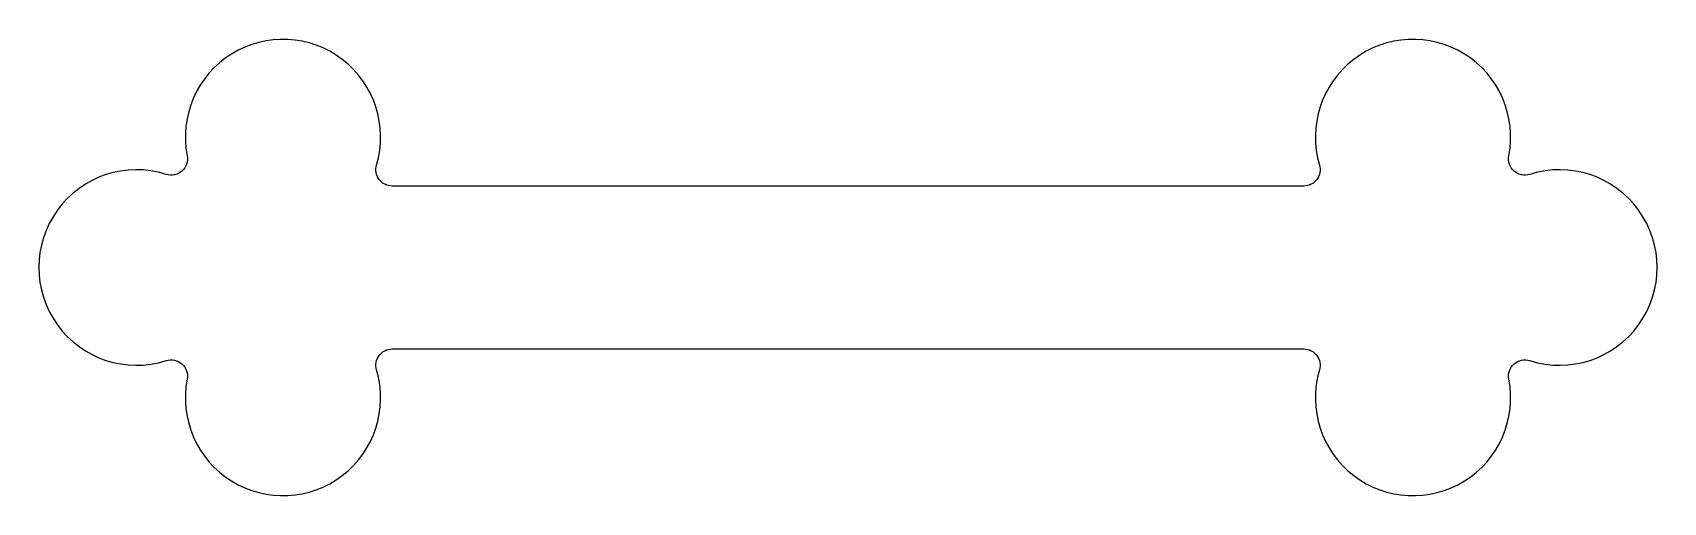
# Model space of a CAD drawing. Extents: x 260 to 525, y -106 to -30.
import ezdxf

# ---------------------------------------------------------------- set-up
doc = ezdxf.new("R2010")
doc.units = 0
doc.layers.get('0').update_dxf_attribs({"linetype": 'CONTINUOUS'})

msp = doc.modelspace()

# ---------------------------------------------------------------- linework, layer by layer
at = {"color": 7}
for p, q in [((316.287415, -51.181559), (316.287415, -51.181559)), ((469.525085, -51.181559), (469.525085, -51.181559)), ((339.989583, -54.583333), (318.822917, -54.583333)), ((445.822917, -54.583333), (339.989583, -54.583333)), ((466.989583, -54.583333), (445.822917, -54.583333)), ((318.822917, -81.041667), (339.989583, -81.041667)), ((339.989583, -81.041667), (445.822917, -81.041667)), ((445.822917, -81.041667), (466.989583, -81.041667)), ((316.287415, -84.443441), (316.287415, -84.443441)), ((469.525085, -84.443441), (469.525085, -84.443441))]:
    msp.add_line(p, q, dxfattribs=at)
for points in [[(310.719258, -34.03685), (305.483683, -30.032117), (298.318238, -29.679162), (292.714627, -33.150231)], [(493.097873, -33.150231), (487.494263, -29.679162), (480.328817, -30.032117), (475.093242, -34.03685)], [(292.714627, -33.150231), (287.111017, -36.621035), (284.23526, -43.193656), (285.488856, -49.664835)], [(316.287415, -51.181559), (318.170719, -44.864844), (315.954569, -38.041583), (310.719258, -34.03685)], [(475.093242, -34.03685), (469.857931, -38.041583), (467.641781, -44.864844), (469.525085, -51.181559)], [(500.323644, -49.664835), (501.57724, -43.193656), (498.701483, -36.621035), (493.097873, -33.150231)], [(285.488856, -49.664835), (285.666392, -50.581987), (285.347304, -51.524882), (284.649069, -52.145515)], [(501.163431, -52.145515), (500.465196, -51.524882), (500.146108, -50.581987), (500.323644, -49.664835)], [(282.087108, -52.688652), (275.55481, -50.60445), (268.422438, -52.949796), (264.402094, -58.504141)], [(284.649069, -52.145515), (283.950833, -52.766175), (282.977167, -52.972603), (282.087108, -52.688652)], [(316.701487, -53.518676), (316.202219, -52.848751), (316.04876, -51.982294), (316.287415, -51.181559)], [(469.525085, -51.181559), (469.76374, -51.982294), (469.610281, -52.848751), (469.111013, -53.518676)], [(503.725392, -52.688652), (502.835333, -52.972603), (501.861667, -52.766175), (501.163431, -52.145515)], [(521.410406, -58.504141), (517.390062, -52.949796), (510.25769, -50.60445), (503.725392, -52.688652)], [(318.822917, -54.583333), (317.987363, -54.583333), (317.200756, -54.188628), (316.701487, -53.518676)], [(469.111013, -53.518676), (468.611744, -54.188628), (467.825138, -54.583333), (466.989583, -54.583333)], [(264.402094, -58.504141), (260.381485, -64.058512), (260.381485, -71.566488), (264.402094, -77.120859)], [(521.410406, -77.120859), (525.431015, -71.566488), (525.431015, -64.058512), (521.410406, -58.504141)], [(264.402094, -77.120859), (268.422438, -82.675204), (275.55481, -85.02055), (282.087108, -82.936348)], [(503.725392, -82.936348), (510.25769, -85.02055), (517.390062, -82.675204), (521.410406, -77.120859)], [(316.287415, -84.443441), (316.04876, -83.642706), (316.202219, -82.776249), (316.701487, -82.106324)], [(316.701487, -82.106324), (317.200756, -81.436372), (317.987362, -81.041667), (318.822917, -81.041667)], [(466.989583, -81.041667), (467.825137, -81.041667), (468.611744, -81.436372), (469.111013, -82.106324)], [(469.111013, -82.106324), (469.610281, -82.776249), (469.76374, -83.642706), (469.525085, -84.443441)], [(282.087108, -82.936348), (282.977167, -82.652397), (283.950833, -82.858825), (284.649069, -83.479485)], [(284.649069, -83.479485), (285.347304, -84.100118), (285.666392, -85.043013), (285.488856, -85.960165)], [(310.719258, -101.58815), (315.954569, -97.583417), (318.170719, -90.760156), (316.287415, -84.443441)], [(469.525085, -84.443441), (467.641781, -90.760156), (469.857931, -97.583417), (475.093242, -101.58815)], [(500.323644, -85.960165), (500.146108, -85.043013), (500.465196, -84.100118), (501.163431, -83.479485)], [(501.163431, -83.479485), (501.861667, -82.858825), (502.835333, -82.652397), (503.725392, -82.936348)], [(285.488856, -85.960165), (284.23526, -92.431344), (287.111017, -99.003965), (292.714627, -102.474769)], [(493.097873, -102.474769), (498.701483, -99.003965), (501.57724, -92.431344), (500.323644, -85.960165)], [(292.714627, -102.474769), (298.318238, -105.945837), (305.483683, -105.592883), (310.719258, -101.58815)], [(475.093242, -101.58815), (480.328817, -105.592883), (487.494263, -105.945837), (493.097873, -102.474769)]]:
    msp.add_open_spline(points, degree=3, dxfattribs=at)

doc.saveas('drawing.dxf')
